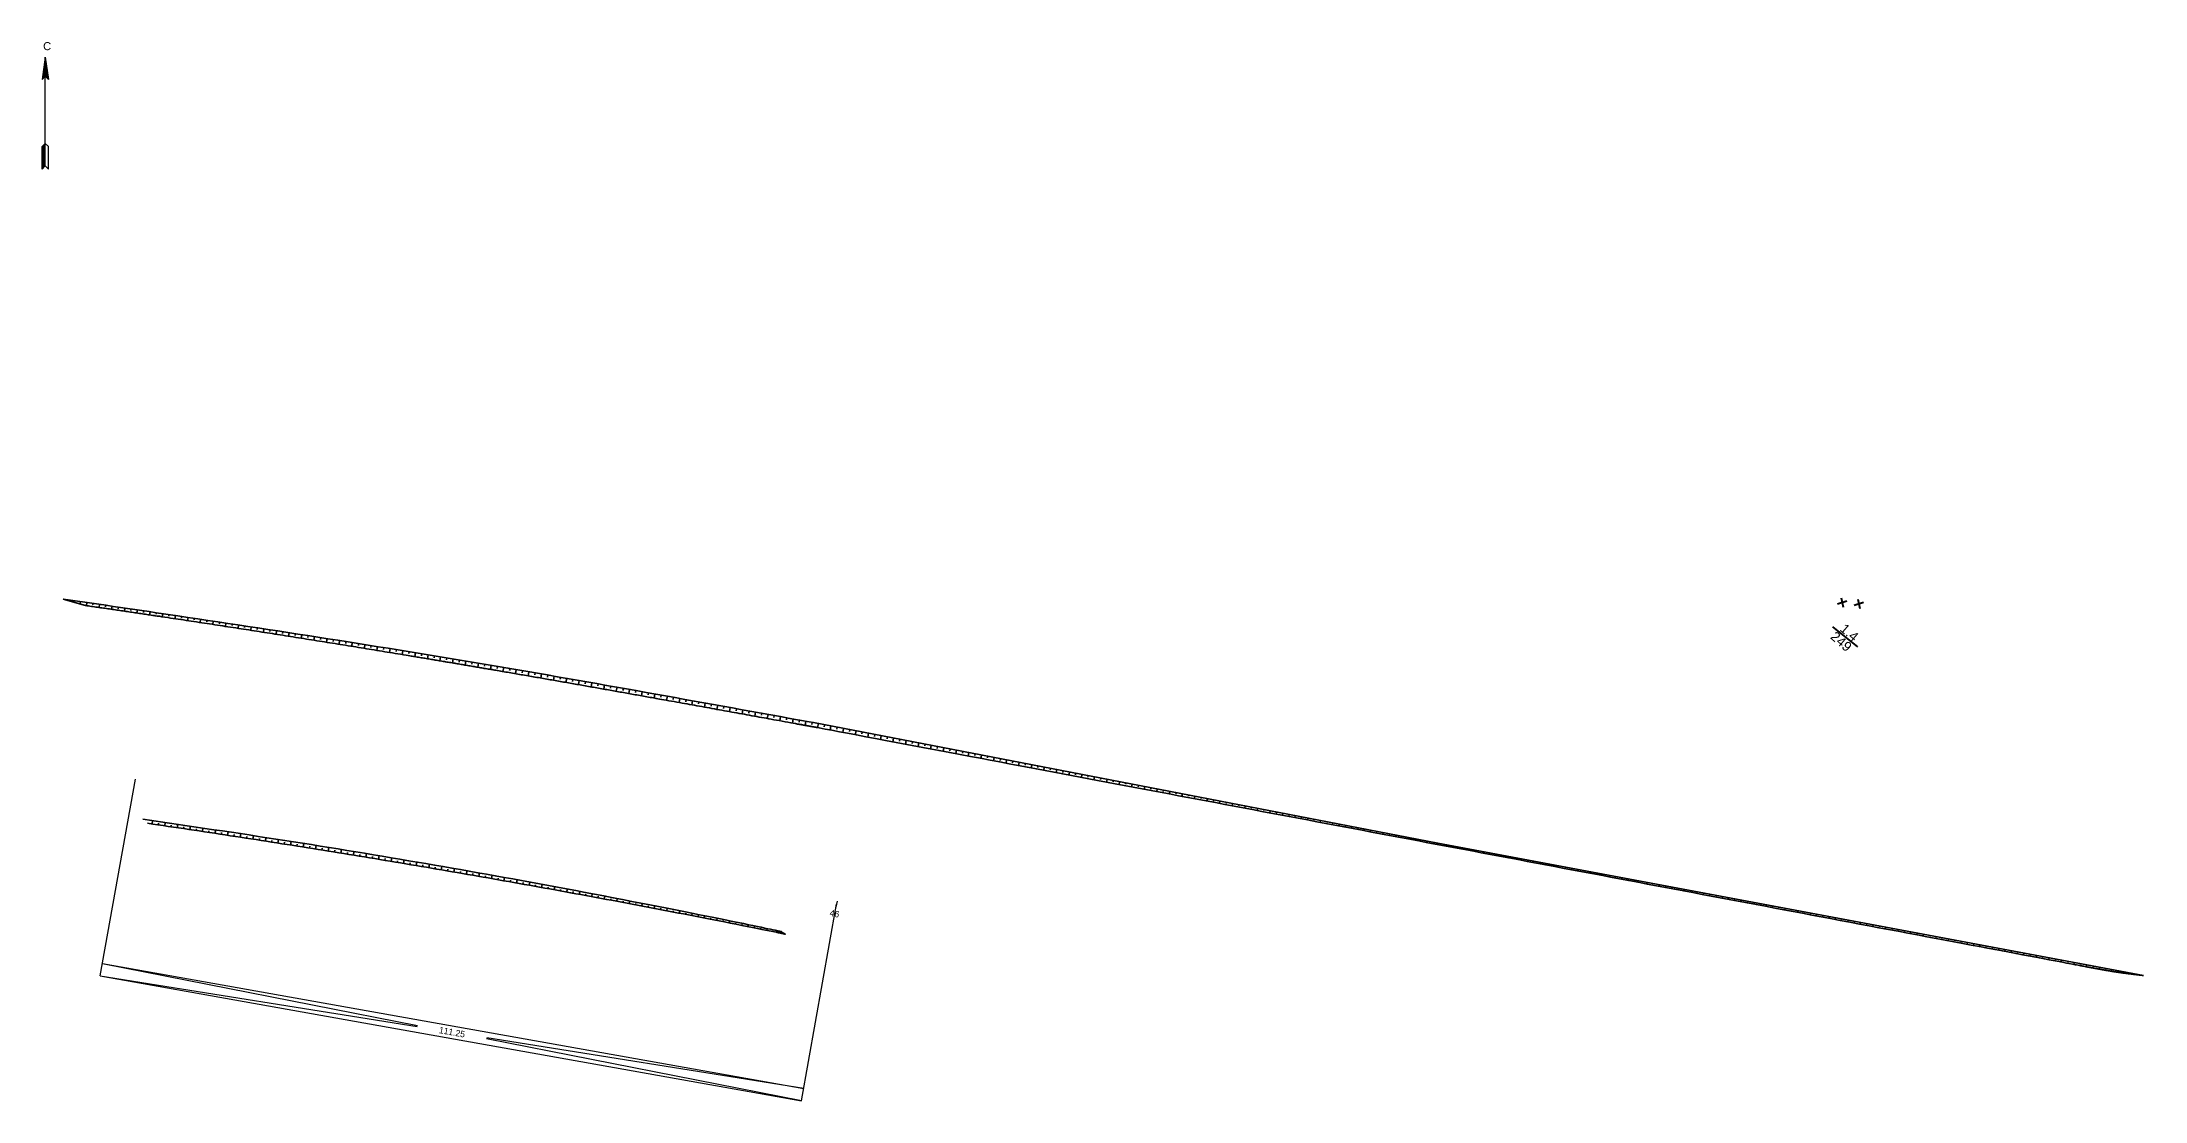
# Model space of a CAD drawing. Extents: x 10268 to 14501, y 7440 to 10044.
# Drawn here: x 13623.6 to 13952.1, y 7499.9 to 7665.4 of the extents above; entities that cross this region are included whole.
import ezdxf
from ezdxf.enums import TextEntityAlignment as Align

# ---------------------------------------------------------------- set-up
doc = ezdxf.new("R2010")
doc.units = 0
doc.layers.add('35_Прочие_объекты', color=7, linetype='Continuous')
for name, color, linetype, lineweight in [('5-Карачарово$0$откосы и лотки', 1, 'Continuous', 35), ('5-Карачарово$0$Пикетаж', 1, 'Continuous', 30), ('Уклоны для замены', 1, 'Continuous', 40)]:
    doc.layers.add(name, color=color, linetype=linetype, lineweight=lineweight)
doc.styles.add('5-Карачарово$0$Пикетаж', font='pragmai.shx')
doc.styles.get("Standard").update_dxf_attribs({"font": 'arial.ttf'})

# ---------------------------------------------------------------- blocks, each defined once
blk = doc.blocks.new('Сев_Юг')
at = {"layer": '35_Прочие_объекты'}
for p, q in [((0, 34), (-1, 27)), ((0, 0), (0, 34)), ((0, 34), (1, 27)), ((-1, 27), (0, 28)), ((1, 27), (0, 28)), ((-1, 6), (0, 7)), ((1, 6), (0, 7)), ((-1, -1), (-1, 6)), ((-1, -1), (0, 0)), ((1, -1), (0, 0)), ((1, -1), (1, 6))]:
    blk.add_line(p, q, dxfattribs=at)
at = {"layer": '35_Прочие_объекты', "lineweight": 20}
for p, q in [((-0.14, 33), (0.14, 33)), ((-0.11, 33.2), (0.11, 33.2)), ((-0.09, 33.4), (0.09, 33.4)), ((-0.06, 33.6), (0.06, 33.6)), ((-0.03, 33.8), (0.03, 33.8)), ((-0.97, 27.2), (-0.8, 27.2)), ((-0.94, 27.4), (-0.6, 27.4)), ((-0.91, 27.6), (-0.4, 27.6)), ((-0.89, 27.8), (-0.2, 27.8)), ((-0.86, 28), (0.86, 28)), ((-0.83, 28.2), (0.83, 28.2)), ((-0.8, 28.4), (0.8, 28.4)), ((-0.77, 28.6), (0.77, 28.6)), ((-0.74, 28.8), (0.74, 28.8)), ((-0.71, 29), (0.71, 29)), ((-0.69, 29.2), (0.69, 29.2)), ((-0.66, 29.4), (0.66, 29.4)), ((-0.63, 29.6), (0.63, 29.6)), ((-0.6, 29.8), (0.6, 29.8)), ((-0.57, 30), (0.57, 30)), ((-0.54, 30.2), (0.54, 30.2)), ((-0.51, 30.4), (0.51, 30.4)), ((-0.49, 30.6), (0.49, 30.6)), ((-0.46, 30.8), (0.46, 30.8)), ((-0.43, 31), (0.43, 31)), ((-0.4, 31.2), (0.4, 31.2)), ((-0.37, 31.4), (0.37, 31.4)), ((-0.34, 31.6), (0.34, 31.6)), ((-0.31, 31.8), (0.31, 31.8)), ((-0.29, 32), (0.29, 32)), ((-0.26, 32.2), (0.26, 32.2)), ((-0.23, 32.4), (0.23, 32.4)), ((-0.2, 32.6), (0.2, 32.6)), ((-0.17, 32.8), (0.17, 32.8)), ((0.2, 27.8), (0.89, 27.8)), ((0.4, 27.6), (0.91, 27.6)), ((0.6, 27.4), (0.94, 27.4)), ((0.8, 27.2), (0.97, 27.2)), ((-0.25, 6.75), (-0.25, -0.25)), ((-0.75, 6.25), (-0.75, -0.75)), ((-0.5, 6.5), (-0.5, -0.5))]:
    blk.add_line(p, q, dxfattribs=at)
at = {"layer": '35_Прочие_объекты', "lineweight": 30}
blk.add_text('С', height=2.5, dxfattribs=at).set_placement((-0.68, 36.16))
blk = doc.blocks.new('5-Карачарово$0$45115115')
at = {"layer": '5-Карачарово$0$откосы и лотки'}
for p, q in [((13744.89, 7558.86), (13744.77, 7558.23)), ((13745.87, 7558.68), (13745.81, 7558.36)), ((13746.85, 7558.49), (13746.73, 7557.87)), ((13747.83, 7558.31), (13747.77, 7558)), ((13748.81, 7558.13), (13748.7, 7557.51)), ((13749.79, 7557.94), (13749.74, 7557.64)), ((13750.78, 7557.76), (13750.66, 7557.15)), ((13751.76, 7557.58), (13751.7, 7557.28)), ((13752.74, 7557.39), (13752.63, 7556.8)), ((13753.72, 7557.21), (13753.66, 7556.92)), ((13754.7, 7557.03), (13754.59, 7556.44)), ((13755.68, 7556.85), (13755.63, 7556.55)), ((13756.66, 7556.66), (13756.56, 7556.08)), ((13757.65, 7556.48), (13757.59, 7556.19)), ((13758.63, 7556.3), (13758.52, 7555.73)), ((13759.61, 7556.11), (13759.56, 7555.83)), ((13760.59, 7555.93), (13760.49, 7555.37)), ((13761.57, 7555.75), (13761.52, 7555.47)), ((13762.55, 7555.57), (13762.45, 7555.01)), ((13763.54, 7555.38), (13763.48, 7555.11)), ((13764.52, 7555.2), (13764.42, 7554.66)), ((13765.5, 7555.02), (13765.45, 7554.75)), ((13766.48, 7554.83), (13766.38, 7554.3)), ((13767.46, 7554.65), (13767.41, 7554.39)), ((13768.44, 7554.47), (13768.34, 7553.94)), ((13769.42, 7554.28), (13769.38, 7554.02)), ((13770.41, 7554.1), (13770.31, 7553.58)), ((13771.39, 7553.92), (13771.34, 7553.66)), ((13772.37, 7553.74), (13772.27, 7553.23)), ((13773.35, 7553.55), (13773.3, 7553.3)), ((13774.33, 7553.37), (13774.24, 7552.87)), ((13775.31, 7553.19), (13775.27, 7552.94)), ((13776.3, 7553), (13776.2, 7552.51)), ((13777.28, 7552.82), (13777.23, 7552.58)), ((13778.26, 7552.64), (13778.17, 7552.16)), ((13779.24, 7552.46), (13779.2, 7552.22)), ((13780.22, 7552.27), (13780.13, 7551.8)), ((13781.2, 7552.09), (13781.16, 7551.85)), ((13782.18, 7551.91), (13782.1, 7551.44)), ((13783.17, 7551.72), (13783.12, 7551.49)), ((13784.15, 7551.54), (13784.06, 7551.08)), ((13785.13, 7551.36), (13785.09, 7551.13)), ((13786.11, 7551.17), (13786.03, 7550.73)), ((13787.09, 7550.99), (13787.05, 7550.77)), ((13788.07, 7550.81), (13787.99, 7550.37)), ((13789.06, 7550.63), (13789.01, 7550.41)), ((13790.04, 7550.44), (13789.96, 7550.01)), ((13791.02, 7550.26), (13790.98, 7550.05)), ((13792, 7550.08), (13791.92, 7549.66)), ((13792.98, 7549.89), (13792.94, 7549.69)), ((13793.96, 7549.71), (13793.89, 7549.3)), ((13794.94, 7549.53), (13794.91, 7549.32)), ((13795.93, 7549.35), (13795.85, 7548.94)), ((13796.91, 7549.16), (13796.87, 7548.96)), ((13797.89, 7548.98), (13797.82, 7548.59)), ((13798.87, 7548.8), (13798.83, 7548.6)), ((13799.85, 7548.61), (13799.78, 7548.23)), ((13800.83, 7548.43), (13800.8, 7548.24)), ((13801.82, 7548.25), (13801.74, 7547.87)), ((13802.8, 7548.06), (13802.76, 7547.88)), ((13803.78, 7547.88), (13803.71, 7547.51)), ((13804.76, 7547.7), (13804.73, 7547.52)), ((13805.74, 7547.52), (13805.67, 7547.16)), ((13806.72, 7547.33), (13806.69, 7547.16)), ((13807.7, 7547.15), (13807.64, 7546.8)), ((13808.69, 7546.97), (13808.65, 7546.79)), ((13809.67, 7546.78), (13809.6, 7546.44)), ((13810.65, 7546.6), (13810.62, 7546.43)), ((13811.63, 7546.42), (13811.57, 7546.09)), ((13812.61, 7546.24), (13812.58, 7546.07)), ((13813.59, 7546.05), (13813.53, 7545.73)), ((13814.57, 7545.87), (13814.55, 7545.71)), ((13815.56, 7545.69), (13815.5, 7545.37)), ((13816.54, 7545.5), (13816.51, 7545.35)), ((13817.52, 7545.32), (13817.46, 7545.02)), ((13818.5, 7545.14), (13818.47, 7544.99)), ((13819.48, 7544.96), (13819.43, 7544.66)), ((13820.46, 7544.77), (13820.44, 7544.63)), ((13821.45, 7544.59), (13821.39, 7544.3)), ((13822.43, 7544.41), (13822.4, 7544.26)), ((13823.41, 7544.22), (13823.36, 7543.94)), ((13824.39, 7544.04), (13824.36, 7543.9)), ((13825.37, 7543.86), (13825.32, 7543.59)), ((13826.35, 7543.67), (13826.33, 7543.54)), ((13827.33, 7543.49), (13827.29, 7543.23)), ((13828.32, 7543.31), (13828.29, 7543.18)), ((13829.3, 7543.13), (13829.25, 7542.87)), ((13830.28, 7542.94), (13830.26, 7542.82)), ((13831.26, 7542.76), (13831.22, 7542.52)), ((13832.24, 7542.58), (13832.22, 7542.46)), ((13833.22, 7542.39), (13833.18, 7542.16)), ((13834.21, 7542.21), (13834.18, 7542.1)), ((13835.19, 7542.03), (13835.14, 7541.8)), ((13836.17, 7541.85), (13836.15, 7541.73)), ((13837.15, 7541.66), (13837.11, 7541.44)), ((13838.13, 7541.48), (13838.11, 7541.37)), ((13839.11, 7541.3), (13839.07, 7541.09)), ((13840.09, 7541.11), (13840.08, 7541.01)), ((13841.08, 7540.93), (13841.04, 7540.73)), ((13842.06, 7540.75), (13842.04, 7540.65)), ((13843.04, 7540.57), (13843, 7540.37)), ((13844.02, 7540.39), (13844.01, 7540.29)), ((13845.01, 7540.22), (13844.97, 7540.02)), ((13845.99, 7540.04), (13845.97, 7539.94)), ((13846.97, 7539.86), (13846.93, 7539.66)), ((13847.95, 7539.68), (13847.93, 7539.58)), ((13848.94, 7539.51), (13848.9, 7539.3)), ((13849.92, 7539.33), (13849.9, 7539.23)), ((13850.9, 7539.15), (13850.86, 7538.95)), ((13851.88, 7538.97), (13851.86, 7538.87)), ((13852.87, 7538.8), (13852.83, 7538.59)), ((13853.85, 7538.62), (13853.83, 7538.51)), ((13854.83, 7538.44), (13854.79, 7538.23)), ((13855.81, 7538.27), (13855.79, 7538.16)), ((13856.8, 7538.09), (13856.76, 7537.87)), ((13857.78, 7537.91), (13857.76, 7537.8)), ((13858.76, 7537.73), (13858.72, 7537.52)), ((13859.74, 7537.56), (13859.72, 7537.45)), ((13860.73, 7537.38), (13860.69, 7537.16)), ((13861.71, 7537.2), (13861.69, 7537.09)), ((13862.69, 7537.02), (13862.65, 7536.8)), ((13863.67, 7536.85), (13863.65, 7536.74)), ((13864.66, 7536.67), (13864.62, 7536.45)), ((13865.64, 7536.49), (13865.62, 7536.38)), ((13866.62, 7536.31), (13866.58, 7536.09)), ((13867.6, 7536.14), (13867.58, 7536.02)), ((13868.59, 7535.96), (13868.55, 7535.73)), ((13869.57, 7535.78), (13869.55, 7535.67)), ((13870.55, 7535.6), (13870.51, 7535.38)), ((13871.53, 7535.43), (13871.51, 7535.31)), ((13872.52, 7535.25), (13872.48, 7535.02)), ((13873.5, 7535.07), (13873.48, 7534.96)), ((13874.48, 7534.89), (13874.44, 7534.66)), ((13875.46, 7534.72), (13875.44, 7534.6)), ((13876.45, 7534.54), (13876.4, 7534.3)), ((13877.43, 7534.36), (13877.41, 7534.24)), ((13878.41, 7534.18), (13878.37, 7533.95)), ((13879.39, 7534.01), (13879.37, 7533.89)), ((13880.38, 7533.83), (13880.33, 7533.59)), ((13881.36, 7533.65), (13881.34, 7533.53)), ((13882.34, 7533.47), (13882.3, 7533.23)), ((13883.32, 7533.3), (13883.3, 7533.18)), ((13884.31, 7533.12), (13884.26, 7532.88)), ((13885.29, 7532.94), (13885.27, 7532.82)), ((13886.27, 7532.76), (13886.23, 7532.52)), ((13887.25, 7532.59), (13887.23, 7532.46)), ((13888.24, 7532.41), (13888.19, 7532.16)), ((13889.22, 7532.23), (13889.2, 7532.11)), ((13890.2, 7532.05), (13890.16, 7531.8)), ((13891.19, 7531.88), (13891.16, 7531.75)), ((13892.17, 7531.7), (13892.12, 7531.45)), ((13893.15, 7531.52), (13893.13, 7531.4)), ((13894.13, 7531.35), (13894.09, 7531.09)), ((13895.12, 7531.17), (13895.09, 7531.04)), ((13896.1, 7530.99), (13896.05, 7530.73)), ((13897.08, 7530.81), (13897.06, 7530.68)), ((13898.06, 7530.64), (13898.02, 7530.38)), ((13899.05, 7530.46), (13899.02, 7530.33)), ((13900.03, 7530.28), (13899.98, 7530.02)), ((13901.01, 7530.1), (13900.99, 7529.97)), ((13901.99, 7529.93), (13901.95, 7529.66)), ((13902.98, 7529.75), (13902.95, 7529.62)), ((13903.96, 7529.57), (13903.91, 7529.31)), ((13904.94, 7529.39), (13904.92, 7529.26)), ((13905.92, 7529.22), (13905.87, 7528.95)), ((13906.91, 7529.04), (13906.88, 7528.9)), ((13907.89, 7528.86), (13907.84, 7528.59)), ((13908.87, 7528.68), (13908.85, 7528.55)), ((13909.85, 7528.51), (13909.8, 7528.23)), ((13910.84, 7528.33), (13910.81, 7528.19)), ((13911.82, 7528.15), (13911.77, 7527.88)), ((13912.8, 7527.97), (13912.78, 7527.84)), ((13913.78, 7527.8), (13913.73, 7527.52)), ((13914.77, 7527.62), (13914.74, 7527.48)), ((13915.75, 7527.44), (13915.7, 7527.16)), ((13916.73, 7527.26), (13916.71, 7527.12)), ((13917.71, 7527.09), (13917.66, 7526.81)), ((13918.7, 7526.91), (13918.67, 7526.77)), ((13919.68, 7526.73), (13919.63, 7526.45)), ((13920.66, 7526.55), (13920.64, 7526.41)), ((13921.64, 7526.38), (13921.59, 7526.09)), ((13922.63, 7526.2), (13922.6, 7526.06)), ((13923.61, 7526.02), (13923.56, 7525.74)), ((13924.59, 7525.84), (13924.57, 7525.7)), ((13925.57, 7525.67), (13925.52, 7525.38)), ((13926.56, 7525.49), (13926.53, 7525.34)), ((13927.54, 7525.31), (13927.49, 7525.02)), ((13928.52, 7525.13), (13928.5, 7524.99)), ((13929.5, 7524.96), (13929.45, 7524.66)), ((13930.49, 7524.78), (13930.46, 7524.63)), ((13931.47, 7524.6), (13931.42, 7524.31)), ((13932.45, 7524.43), (13932.43, 7524.28)), ((13933.43, 7524.25), (13933.38, 7523.95)), ((13934.42, 7524.07), (13934.39, 7523.92)), ((13935.4, 7523.89), (13935.35, 7523.59)), ((13936.38, 7523.72), (13936.35, 7523.56)), ((13937.36, 7523.54), (13937.31, 7523.24)), ((13938.35, 7523.36), (13938.32, 7523.21)), ((13939.33, 7523.18), (13939.27, 7522.88)), ((13940.31, 7523.01), (13940.28, 7522.85)), ((13941.29, 7522.83), (13941.24, 7522.52)), ((13942.28, 7522.65), (13942.25, 7522.5)), ((13943.26, 7522.47), (13943.2, 7522.16)), ((13944.24, 7522.29), (13944.21, 7522.14)), ((13945.22, 7522.11), (13945.17, 7521.81)), ((13946.21, 7521.93), (13946.18, 7521.79)), ((13947.19, 7521.76), (13947.14, 7521.48)), ((13948.17, 7521.58), (13948.15, 7521.46)), ((13949.15, 7521.4), (13949.12, 7521.2)), ((13950.14, 7521.22), (13950.12, 7521.15)), ((13951.12, 7521.04), (13951.1, 7520.97))]:
    blk.add_line(p, q, dxfattribs=at)
at = {"layer": '5-Карачарово$0$откосы и лотки', "flags": 128}
blk.add_lwpolyline([(13744.12, 7559), (13841.77, 7540.8), (13940.18, 7523.03), (13942.42, 7522.62), (13952.1, 7520.86)], dxfattribs=at)
at = {"layer": '5-Карачарово$0$откосы и лотки'}
blk.add_rational_spline([(13744.02, 7558.36), (13744.03, 7558.36), (13744.04, 7558.36), (13744.05, 7558.36), (13776.61, 7552.44), (13809.17, 7546.52), (13841.74, 7540.6), (13874.53, 7534.64), (13907.33, 7528.68), (13940.13, 7522.72), (13941.16, 7522.54), (13942.2, 7522.35), (13943.24, 7522.16), (13945.04, 7521.83), (13947.98, 7521.3), (13950.95, 7520.99), (13952.1, 7520.86)], [0.999999999947, 0.999999999964, 0.999999999982, 1, 1, 1, 1, 1, 1, 1, 1, 1, 1, 1, 1, 1, 1], degree=3, knots=[2.052518, 2.052518, 2.052518, 2.052518, 2.052521, 2.052521, 2.052521, 3.052521, 3.052521, 3.052521, 4.052521, 4.052521, 4.052521, 5.052521, 5.052521, 5.052521, 10.53772, 14.014195, 14.014195, 14.014195, 14.014195], dxfattribs=at)

msp = doc.modelspace()

# ---------------------------------------------------------------- linework, layer by layer
at = {"color": 1, "lineweight": 30}
msp.add_line((13747.84, 7531.11), (13747.63, 7530.14), dxfattribs=at)
at = {"color": 1, "lineweight": 40}
for points in [[(13904.07, 7577.57), (13905.54, 7578.03)], [(13904.64, 7578.5), (13904.96, 7577.05)], [(13906.66, 7577.36), (13908.13, 7577.81)], [(13907.23, 7578.28), (13907.55, 7576.84)]]:
    msp.add_lwpolyline(points, dxfattribs=at)
at = {"layer": '5-Карачарово$0$откосы и лотки'}
for p, q in [((13627.67, 7578.21), (13627.65, 7578.11)), ((13628.66, 7578.06), (13628.62, 7577.83)), ((13629.64, 7577.92), (13629.61, 7577.68)), ((13630.63, 7577.78), (13630.56, 7577.29)), ((13631.62, 7577.63), (13631.59, 7577.39)), ((13632.61, 7577.49), (13632.54, 7577.01)), ((13633.6, 7577.35), (13633.56, 7577.1)), ((13634.58, 7577.2), (13634.51, 7576.72)), ((13635.57, 7577.06), (13635.54, 7576.81)), ((13636.56, 7576.91), (13636.49, 7576.43)), ((13637.55, 7576.77), (13637.51, 7576.52)), ((13638.54, 7576.62), (13638.46, 7576.14)), ((13639.52, 7576.47), (13639.49, 7576.23)), ((13640.51, 7576.33), (13640.44, 7575.84)), ((13641.5, 7576.18), (13641.46, 7575.94)), ((13642.49, 7576.03), (13642.41, 7575.55)), ((13643.47, 7575.88), (13643.44, 7575.64)), ((13644.46, 7575.74), (13644.39, 7575.25)), ((13645.45, 7575.59), (13645.41, 7575.35)), ((13646.44, 7575.44), (13646.36, 7574.95)), ((13647.42, 7575.3), (13647.39, 7575.05)), ((13648.41, 7575.15), (13648.34, 7574.65)), ((13649.4, 7575), (13649.36, 7574.75)), ((13650.39, 7574.86), (13650.31, 7574.35)), ((13651.37, 7574.71), (13651.34, 7574.46)), ((13652.36, 7574.56), (13652.28, 7574.05)), ((13653.35, 7574.41), (13653.31, 7574.16)), ((13654.34, 7574.26), (13654.26, 7573.75)), ((13655.32, 7574.12), (13655.28, 7573.85)), ((13656.31, 7573.97), (13656.23, 7573.44)), ((13657.3, 7573.82), (13657.26, 7573.55)), ((13658.28, 7573.66), (13658.2, 7573.13)), ((13659.27, 7573.51), (13659.23, 7573.25)), ((13660.26, 7573.36), (13660.18, 7572.82)), ((13661.25, 7573.21), (13661.2, 7572.94)), ((13662.23, 7573.06), (13662.15, 7572.51)), ((13663.22, 7572.91), (13663.18, 7572.63)), ((13664.21, 7572.75), (13664.12, 7572.2)), ((13665.19, 7572.6), (13665.15, 7572.32)), ((13666.18, 7572.45), (13666.09, 7571.89)), ((13667.16, 7572.29), (13667.12, 7572.01)), ((13668.15, 7572.14), (13668.06, 7571.57)), ((13669.14, 7571.98), (13669.09, 7571.7)), ((13670.12, 7571.83), (13670.03, 7571.25)), ((13671.11, 7571.67), (13671.06, 7571.38)), ((13672.1, 7571.51), (13672, 7570.94)), ((13673.08, 7571.36), (13673.04, 7571.07)), ((13674.07, 7571.2), (13673.98, 7570.62)), ((13675.05, 7571.04), (13675.01, 7570.75)), ((13676.04, 7570.88), (13675.95, 7570.29)), ((13677.03, 7570.73), (13676.98, 7570.43)), ((13678.01, 7570.57), (13677.92, 7569.97)), ((13679, 7570.41), (13678.95, 7570.11)), ((13679.98, 7570.25), (13679.89, 7569.65)), ((13680.97, 7570.09), (13680.92, 7569.79)), ((13681.95, 7569.93), (13681.85, 7569.32)), ((13682.94, 7569.77), (13682.89, 7569.46)), ((13683.92, 7569.61), (13683.82, 7568.99)), ((13684.91, 7569.44), (13684.86, 7569.14)), ((13685.89, 7569.28), (13685.79, 7568.66)), ((13686.88, 7569.12), (13686.83, 7568.81)), ((13687.86, 7568.96), (13687.76, 7568.33)), ((13688.85, 7568.79), (13688.8, 7568.48)), ((13689.83, 7568.63), (13689.73, 7568)), ((13690.82, 7568.46), (13690.77, 7568.15)), ((13691.8, 7568.3), (13691.7, 7567.67)), ((13692.79, 7568.13), (13692.74, 7567.82)), ((13693.77, 7567.97), (13693.67, 7567.33)), ((13694.76, 7567.8), (13694.7, 7567.48)), ((13695.74, 7567.63), (13695.63, 7566.99)), ((13696.73, 7567.46), (13696.67, 7567.14)), ((13697.71, 7567.29), (13697.6, 7566.65)), ((13698.69, 7567.12), (13698.64, 7566.8)), ((13699.68, 7566.95), (13699.57, 7566.31)), ((13700.66, 7566.78), (13700.61, 7566.46)), ((13701.65, 7566.61), (13701.53, 7565.97)), ((13702.63, 7566.44), (13702.57, 7566.12)), ((13703.61, 7566.27), (13703.5, 7565.63)), ((13704.6, 7566.1), (13704.54, 7565.78)), ((13705.58, 7565.93), (13705.47, 7565.29)), ((13706.56, 7565.75), (13706.51, 7565.43)), ((13707.55, 7565.58), (13707.43, 7564.94)), ((13708.53, 7565.41), (13708.47, 7565.09)), ((13709.51, 7565.23), (13709.4, 7564.59)), ((13710.5, 7565.06), (13710.44, 7564.74)), ((13711.48, 7564.89), (13711.37, 7564.25)), ((13712.46, 7564.71), (13712.41, 7564.39)), ((13713.45, 7564.54), (13713.33, 7563.9)), ((13714.43, 7564.36), (13714.37, 7564.04)), ((13715.41, 7564.19), (13715.3, 7563.55)), ((13716.39, 7564.01), (13716.34, 7563.69)), ((13717.38, 7563.84), (13717.26, 7563.2)), ((13718.36, 7563.66), (13718.3, 7563.34)), ((13719.34, 7563.48), (13719.23, 7562.85)), ((13720.33, 7563.31), (13720.27, 7562.99)), ((13721.31, 7563.13), (13721.19, 7562.49)), ((13722.29, 7562.96), (13722.23, 7562.64)), ((13723.27, 7562.78), (13723.16, 7562.14)), ((13724.26, 7562.6), (13724.2, 7562.28)), ((13725.24, 7562.42), (13725.12, 7561.78)), ((13726.22, 7562.25), (13726.16, 7561.93)), ((13727.2, 7562.07), (13727.09, 7561.43)), ((13728.19, 7561.89), (13728.13, 7561.57)), ((13729.17, 7561.72), (13729.05, 7561.08)), ((13730.15, 7561.54), (13730.09, 7561.22)), ((13731.13, 7561.36), (13731.02, 7560.72)), ((13732.12, 7561.18), (13732.06, 7560.86)), ((13733.1, 7561), (13732.98, 7560.37)), ((13734.08, 7560.83), (13734.02, 7560.51)), ((13735.06, 7560.65), (13734.95, 7560.01)), ((13736.05, 7560.47), (13735.99, 7560.15)), ((13737.03, 7560.29), (13736.91, 7559.65)), ((13738.01, 7560.11), (13737.95, 7559.79)), ((13738.99, 7559.94), (13738.88, 7559.3)), ((13739.98, 7559.76), (13739.92, 7559.44)), ((13740.96, 7559.58), (13740.84, 7558.94)), ((13741.94, 7559.4), (13741.88, 7559.08)), ((13742.92, 7559.22), (13742.81, 7558.58)), ((13743.9, 7559.04), (13743.85, 7558.72)), ((13640.82, 7543.16), (13640.9, 7543.69)), ((13641.8, 7543.02), (13641.84, 7543.27)), ((13642.79, 7542.87), (13642.87, 7543.41)), ((13643.77, 7542.73), (13643.81, 7542.99)), ((13644.76, 7542.58), (13644.83, 7543.12)), ((13645.74, 7542.44), (13645.78, 7542.7)), ((13646.72, 7542.29), (13646.8, 7542.83)), ((13647.71, 7542.14), (13647.75, 7542.41)), ((13648.69, 7542), (13648.77, 7542.54)), ((13649.67, 7541.85), (13649.71, 7542.12)), ((13650.66, 7541.7), (13650.74, 7542.25)), ((13651.64, 7541.55), (13651.68, 7541.82)), ((13652.62, 7541.4), (13652.71, 7541.95)), ((13653.61, 7541.25), (13653.65, 7541.52)), ((13654.59, 7541.1), (13654.67, 7541.66)), ((13655.57, 7540.95), (13655.61, 7541.22)), ((13656.55, 7540.8), (13656.64, 7541.37)), ((13657.54, 7540.64), (13657.58, 7540.92)), ((13658.52, 7540.49), (13658.61, 7541.07)), ((13659.5, 7540.34), (13659.54, 7540.61)), ((13660.48, 7540.16), (13660.57, 7540.76)), ((13661.46, 7540.01), (13661.51, 7540.31)), ((13662.45, 7539.85), (13662.54, 7540.45)), ((13663.43, 7539.7), (13663.47, 7540)), ((13664.41, 7539.54), (13664.5, 7540.14)), ((13665.39, 7539.39), (13665.44, 7539.68)), ((13666.37, 7539.23), (13666.47, 7539.83)), ((13667.36, 7539.07), (13667.4, 7539.37)), ((13668.34, 7538.92), (13668.43, 7539.51)), ((13669.32, 7538.76), (13669.37, 7539.05)), ((13670.3, 7538.6), (13670.4, 7539.19)), ((13671.28, 7538.44), (13671.33, 7538.73)), ((13672.26, 7538.28), (13672.36, 7538.87)), ((13673.25, 7538.12), (13673.29, 7538.41)), ((13674.23, 7537.96), (13674.32, 7538.54)), ((13676.19, 7537.64), (13676.28, 7538.22)), ((13675.21, 7537.8), (13675.26, 7538.09)), ((13677.17, 7537.47), (13677.22, 7537.76)), ((13678.15, 7537.31), (13678.25, 7537.89)), ((13679.13, 7537.15), (13679.18, 7537.43)), ((13680.11, 7536.98), (13680.21, 7537.55)), ((13681.09, 7536.82), (13681.14, 7537.1)), ((13682.07, 7536.66), (13682.17, 7537.22)), ((13683.05, 7536.49), (13683.1, 7536.77)), ((13684.03, 7536.32), (13684.13, 7536.88)), ((13685.02, 7536.16), (13685.06, 7536.43)), ((13686, 7535.99), (13686.09, 7536.54)), ((13686.98, 7535.82), (13687.02, 7536.1)), ((13687.96, 7535.65), (13688.05, 7536.2)), ((13688.94, 7535.48), (13688.98, 7535.76)), ((13689.92, 7535.31), (13690.01, 7535.85)), ((13690.89, 7535.14), (13690.94, 7535.41)), ((13691.87, 7534.97), (13691.97, 7535.51)), ((13692.85, 7534.8), (13692.9, 7535.07)), ((13693.83, 7534.63), (13693.93, 7535.16)), ((13694.81, 7534.46), (13694.86, 7534.72)), ((13695.79, 7534.29), (13695.88, 7534.8)), ((13696.77, 7534.11), (13696.82, 7534.37)), ((13697.75, 7533.94), (13697.84, 7534.45)), ((13698.73, 7533.77), (13698.77, 7534.02)), ((13699.71, 7533.59), (13699.8, 7534.09)), ((13700.69, 7533.41), (13700.73, 7533.66)), ((13701.67, 7533.24), (13701.75, 7533.73)), ((13702.64, 7533.06), (13702.69, 7533.31)), ((13703.62, 7532.88), (13703.71, 7533.37)), ((13704.6, 7532.71), (13704.64, 7532.95)), ((13705.58, 7532.53), (13705.67, 7533)), ((13706.56, 7532.35), (13706.6, 7532.59)), ((13707.54, 7532.17), (13707.62, 7532.64)), ((13708.51, 7531.99), (13708.56, 7532.22)), ((13709.49, 7531.81), (13709.58, 7532.27)), ((13710.47, 7531.63), (13710.51, 7531.86)), ((13711.45, 7531.45), (13711.53, 7531.89)), ((13712.42, 7531.27), (13712.47, 7531.49)), ((13713.4, 7531.08), (13713.48, 7531.52)), ((13714.38, 7530.9), (13714.42, 7531.12)), ((13715.36, 7530.72), (13715.44, 7531.14)), ((13716.33, 7530.53), (13716.37, 7530.74)), ((13717.31, 7530.35), (13717.39, 7530.76)), ((13718.29, 7530.16), (13718.33, 7530.37)), ((13719.26, 7529.98), (13719.34, 7530.38)), ((13720.24, 7529.79), (13720.28, 7529.99)), ((13721.22, 7529.6), (13721.29, 7529.99)), ((13722.19, 7529.42), (13722.23, 7529.61)), ((13723.17, 7529.23), (13723.24, 7529.61)), ((13724.15, 7529.04), (13724.18, 7529.22)), ((13725.12, 7528.85), (13725.19, 7529.22)), ((13726.1, 7528.66), (13726.13, 7528.84)), ((13727.08, 7528.47), (13727.14, 7528.82)), ((13728.05, 7528.28), (13728.08, 7528.45)), ((13729.03, 7528.09), (13729.09, 7528.43)), ((13730, 7527.89), (13730.04, 7528.06)), ((13730.98, 7527.7), (13731.04, 7528.03)), ((13731.95, 7527.51), (13731.99, 7527.67)), ((13732.93, 7527.32), (13732.99, 7527.63)), ((13733.9, 7527.12), (13733.93, 7527.28)), ((13734.88, 7526.93), (13734.94, 7527.23)), ((13735.85, 7526.73), (13735.88, 7526.88)), ((13736.83, 7526.54), (13736.89, 7526.82)), ((13737.8, 7526.34), (13737.83, 7526.48)), ((13738.78, 7526.15), (13738.82, 7526.38))]:
    msp.add_line(p, q, dxfattribs=at)
at = {"layer": '5-Карачарово$0$откосы и лотки', "flags": 128}
msp.add_lwpolyline([(13626.94, 7578.31, -0.001802), (13644.82, 7575.68, -0.005345), (13694.86, 7567.79, -0.001875), (13719.53, 7563.45, -0.000607), (13743.44, 7559.13), (13743.44, 7559.13), (13744.12, 7559)], format="xyb", dxfattribs=at)
msp.add_lwpolyline([(13626.94, 7578.31), (13630.42, 7577.31)], dxfattribs=at)
at = {"layer": '5-Карачарово$0$откосы и лотки'}
for points, weights, knots in [([(13630.42, 7577.31), (13635.2, 7576.62), (13639.97, 7575.92), (13644.74, 7575.2), (13661.44, 7572.68), (13678.11, 7570), (13694.76, 7567.14), (13702.99, 7565.73), (13711.21, 7564.28), (13719.43, 7562.81), (13727.4, 7561.38), (13735.37, 7559.94), (13743.34, 7558.48), (13743.57, 7558.44), (13743.79, 7558.4), (13744.02, 7558.36)], [0.9999905657, 0.999990932873, 0.999994077639, 1, 0.999965960204, 0.999965960204, 1, 0.999995312506, 0.999995312506, 1, 0.999999508561, 0.999999508561, 1, 0.999999999592, 0.999999999574, 0.999999999947], [2.0165365, 2.0165365, 2.0165365, 2.0165365, 2.02230982, 2.02230982, 2.02230982, 2.04252074, 2.04252074, 2.04252074, 2.05002074, 2.05002074, 2.05002074, 2.05244917, 2.05244917, 2.05244917, 2.05251763, 2.05251763, 2.05251763, 2.05251763]), ([(13639.39, 7543.9), (13672.72, 7539.18), (13705.67, 7533.37), (13738.41, 7526.5), (13738.88, 7526.38), (13739.33, 7526.19), (13739.75, 7525.94)], [0.999960179222, 0.999621211677, 0.99963448527, 1, 0.993232103448, 0.993232103448, 1], [12.5248536, 12.5248536, 12.5248536, 12.5248536, 12.5898713, 12.5898713, 12.5898713, 12.875095, 12.875095, 12.875095, 12.875095]), ([(13739.75, 7525.94), (13739.29, 7526.05), (13738.83, 7526.14), (13738.37, 7526.23), (13705.78, 7532.81), (13673.01, 7538.47), (13640.11, 7543.27)], [1, 0.999906824828, 0.999906824828, 1, 0.999735360348, 0.99973460528, 0.999997734794], [0, 0, 0, 0, 0.03343842, 0.03343842, 0.03343842, 0.08971297, 0.08971297, 0.08971297, 0.08971297])]:
    msp.add_rational_spline(points, weights, degree=3, knots=knots, dxfattribs=at)
at = {"layer": '5-Карачарово$0$Пикетаж', "color": 1}
for p, q in [((13632.74, 7519.41), (13638.23, 7550.15)), ((13742.27, 7499.88), (13747.75, 7530.62)), ((13632.74, 7519.41), (13742.27, 7499.88)), ((13632.74, 7519.41), (13682.25, 7511.5)), ((13633.1, 7521.38), (13742.62, 7501.85)), ((13633.1, 7521.38), (13682.28, 7511.69)), ((13742.27, 7499.88), (13693.08, 7509.57)), ((13742.62, 7501.85), (13693.11, 7509.76))]:
    msp.add_line(p, q, dxfattribs=at)
at = {"layer": 'Уклоны для замены'}
msp.add_line((13903.31, 7574), (13907.19, 7570.85), dxfattribs=at)

# ---------------------------------------------------------------- block references
at = {"layer": '35_Прочие_объекты', "linetype": 'Continuous', "xscale": 0.5, "yscale": 0.5, "zscale": 0.5, "rotation": 359.9996959762865}
msp.add_blockref('Сев_Юг', (13624.14, 7646.02), dxfattribs=at)
at = {"layer": '5-Карачарово$0$откосы и лотки', "color": 30, "lineweight": 30, "true_color": 0xf26722, "rotation": 359.6212166140206}
msp.add_blockref('5-Карачарово$0$45115115', (-49.67, 91.03), dxfattribs=at)

# ---------------------------------------------------------------- texts
at = {"layer": '5-Карачарово$0$Пикетаж', "color": 1, "style": '5-Карачарово$0$Пикетаж'}
for s, rotation, p in [('46', 347.8337, (13747.32, 7528.67)), ('111.25', 349.8897, (13687.59, 7510.14))]:
    msp.add_text(s, height=1, rotation=rotation, dxfattribs=at).set_placement(p, align=Align.CENTER)
at = {"layer": 'Уклоны для замены', "char_height": 1.5, "attachment_point": 1, "rotation": 319.2984}
for s, insert in [('1.4', (13905.31, 7574.61)), ('249', (13903.82, 7573.39))]:
    msp.add_mtext_dynamic_manual_height_columns(s, width=4.1403, gutter_width=12.5, heights=[2.16], dxfattribs=dict(at, insert=insert))

doc.saveas('drawing.dxf')
